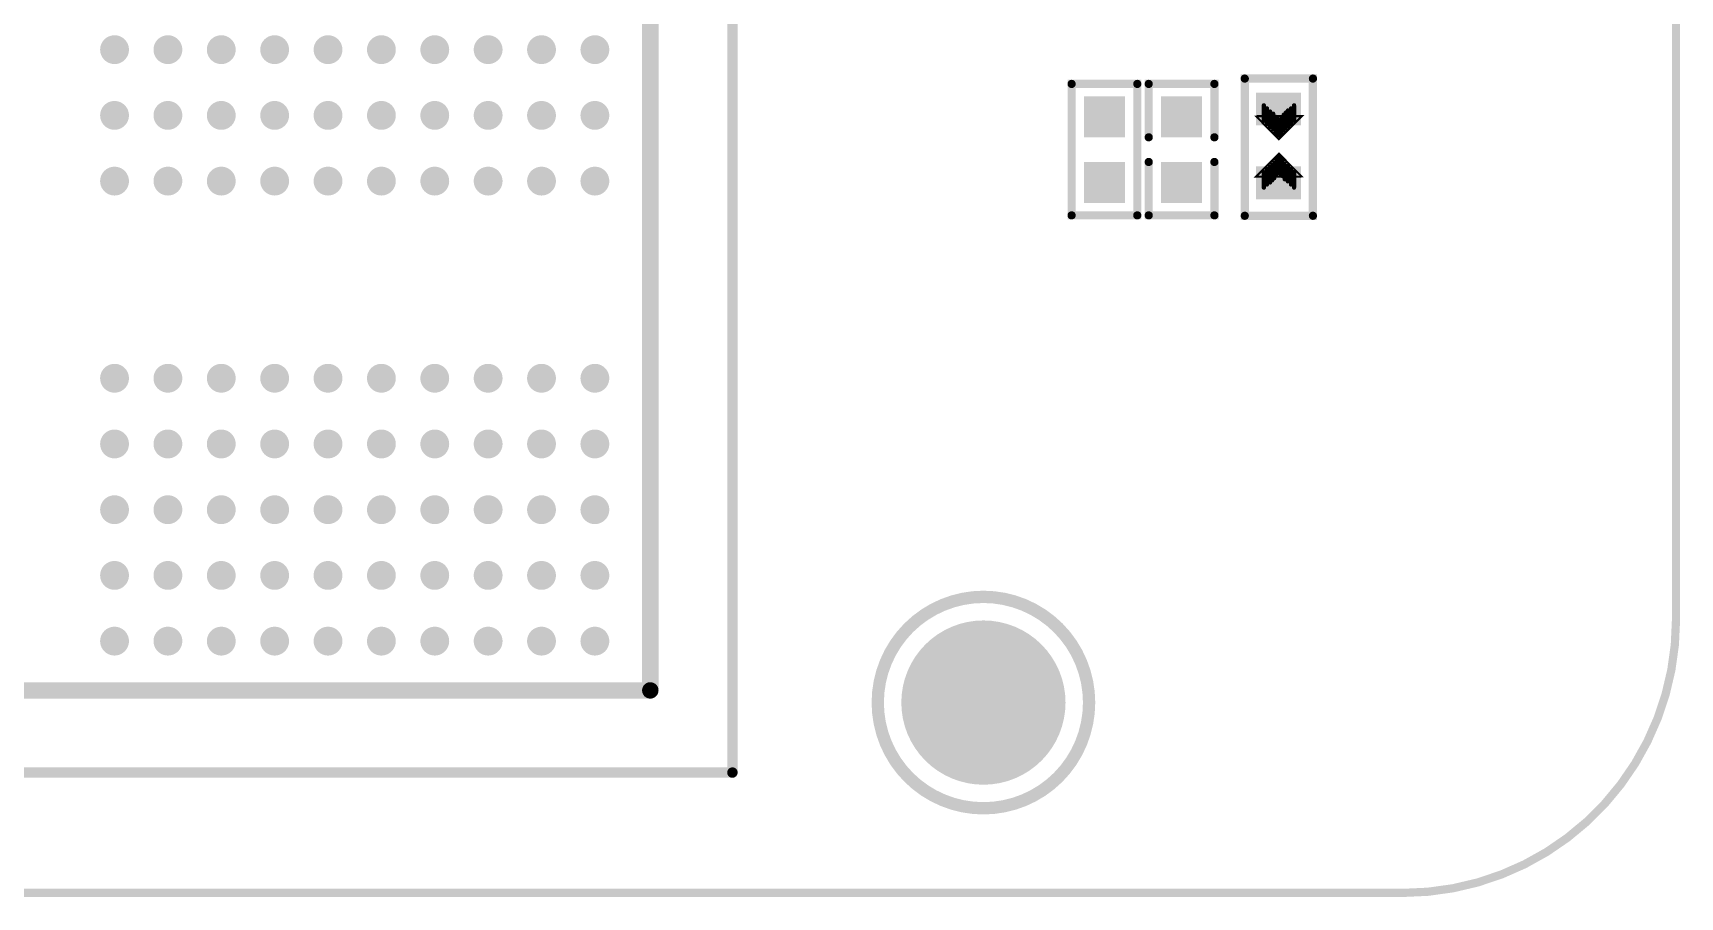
# Model space of a CAD drawing. Extents: x 109.4 to 149.6, y 97.5 to 152.5.
# Drawn here: x 129.52 to 149.58, y 97.46 to 107.98 of the extents above; entities that cross this region are included whole.
import ezdxf

# ---------------------------------------------------------------- set-up
doc = ezdxf.new("R2010")
doc.units = 0
doc.header["$MEASUREMENT"] = 0
doc.linetypes.add('TRMIDX_0', pattern=[2, 1, 1])
doc.linetypes.add('TRMIDX_1', pattern=[2, 1, 1])
doc.layers.get('0').update_dxf_attribs({"linetype": 'CONTINUOUS'})
for name, color, linetype in [('BOARD_OUTLINE_00', 254, 'CONTINUOUS'), ('DRIL_PLTE_THRU_01', 3, 'CONTINUOUS'), ('DRIL_PLTE_THRU_02', 171, 'CONTINUOUS'), ('DRIL_PLTE_THRU_03', 34, 'CONTINUOUS'), ('DRIL_PLTE_THRU_04', 1, 'CONTINUOUS'), ('DRIL_PLTE_THRU_05', 171, 'CONTINUOUS'), ('DRIL_PLTE_THRU_06', 136, 'CONTINUOUS'), ('DRIL_PLTE_THRU_07', 216, 'CONTINUOUS'), ('DRIL_PLTE_THRU_08', 2, 'CONTINUOUS'), ('DRIL_PLTE_THRU_09', 6, 'CONTINUOUS'), ('DRIL_PLTE_THRU_10', 106, 'CONTINUOUS'), ('DRIL_PLTE_THRU_11', 171, 'CONTINUOUS'), ('DRIL_PLTE_THRU_12', 176, 'CONTINUOUS'), ('PADS_BOT', 5, 'CONTINUOUS'), ('PADS_INNER', 96, 'CONTINUOUS'), ('PADS_TOP', 96, 'CONTINUOUS'), ('PADS_XR_121', 254, 'CONTINUOUS'), ('PADS_XR_122', 96, 'CONTINUOUS'), ('PADS_XR_123', 3, 'CONTINUOUS'), ('PADS_XR_128', 255, 'CONTINUOUS'), ('PART_TOP_2DLINE_00', 254, 'CONTINUOUS'), ('PART_TOP_2DLINE_126', 253, 'CONTINUOUS'), ('PART_TOP_COPPER_01', 254, 'CONTINUOUS'), ('PART_TOP_COPPER_121', 254, 'CONTINUOUS'), ('PART_TOP_CUTOUT_01', 254, 'CONTINUOUS')]:
    doc.layers.add(name, color=color, linetype=linetype)

# ---------------------------------------------------------------- blocks, each defined once
blk = doc.blocks.new('BOARD_1')
at = {"layer": 'BOARD_OUTLINE_00', "const_width": 0.1}
blk.add_lwpolyline([(7.043, -3.358, 0.414214), (3.696, -6.706), (3.696, -55.29, 0.414214), (6.744, -58.338), (40.389, -58.338, 0.414214), (43.716, -55.012), (43.716, -6.664, 0.414214), (40.41, -3.358)], format="xyb", close=True, dxfattribs=at)
blk = doc.blocks.new('SMOOTH_0$100076')
at = {"const_width": 0.05}
blk.add_lwpolyline([(-0.025, 0, 1), (0.025, 0, 1)], format="xyb", close=True, dxfattribs=at)
blk = doc.blocks.new('PART_BODY_TOP_728')
at = {"layer": 'PART_TOP_2DLINE_126', "const_width": 0.1}
for points in [[(-0.15, 0.4), (-0.8, 0.4), (-0.8, -0.4), (-0.15, -0.4)], [(0.15, -0.4), (0.8, -0.4), (0.8, 0.4), (0.15, 0.4)]]:
    blk.add_lwpolyline(points, dxfattribs=at)
at = {"layer": 'PART_TOP_2DLINE_126'}
for p in [(-0.8, 0.4), (-0.15, 0.4), (0.15, 0.4), (0.8, 0.4), (-0.8, -0.4), (-0.15, -0.4), (0.15, -0.4), (0.8, -0.4)]:
    blk.add_blockref('SMOOTH_0$100076', p, dxfattribs=at)
blk = doc.blocks.new('DRIL_HOLE_0')
blk.add_lwpolyline([(0, 0, 1), (0, 0, 1)], format="xyb", close=True)
blk = doc.blocks.new('PAD_0')
blk.add_lwpolyline([(0, 0, 1), (0, 0, 1)], format="xyb", close=True)
blk = doc.blocks.new('PAD_13')
at = {"const_width": 0.5}
blk.add_lwpolyline([(-0.25, 0), (0.25, 0)], dxfattribs=at)
blk = doc.blocks.new('STK_TOP_11')
at = {"layer": 'DRIL_PLTE_THRU_01'}
blk.add_blockref('DRIL_HOLE_0', (0, 0), dxfattribs=at)
at = {"layer": 'DRIL_PLTE_THRU_02'}
blk.add_blockref('DRIL_HOLE_0', (0, 0), dxfattribs=at)
at = {"layer": 'DRIL_PLTE_THRU_03'}
blk.add_blockref('DRIL_HOLE_0', (0, 0), dxfattribs=at)
at = {"layer": 'DRIL_PLTE_THRU_04'}
blk.add_blockref('DRIL_HOLE_0', (0, 0), dxfattribs=at)
at = {"layer": 'DRIL_PLTE_THRU_05'}
blk.add_blockref('DRIL_HOLE_0', (0, 0), dxfattribs=at)
at = {"layer": 'DRIL_PLTE_THRU_06'}
blk.add_blockref('DRIL_HOLE_0', (0, 0), dxfattribs=at)
at = {"layer": 'DRIL_PLTE_THRU_07'}
blk.add_blockref('DRIL_HOLE_0', (0, 0), dxfattribs=at)
at = {"layer": 'DRIL_PLTE_THRU_08'}
blk.add_blockref('DRIL_HOLE_0', (0, 0), dxfattribs=at)
at = {"layer": 'DRIL_PLTE_THRU_09'}
blk.add_blockref('DRIL_HOLE_0', (0, 0), dxfattribs=at)
at = {"layer": 'DRIL_PLTE_THRU_10'}
blk.add_blockref('DRIL_HOLE_0', (0, 0), dxfattribs=at)
at = {"layer": 'DRIL_PLTE_THRU_11'}
blk.add_blockref('DRIL_HOLE_0', (0, 0), dxfattribs=at)
at = {"layer": 'DRIL_PLTE_THRU_12'}
blk.add_blockref('DRIL_HOLE_0', (0, 0), dxfattribs=at)
at = {"layer": 'PADS_BOT'}
blk.add_blockref('PAD_0', (0, 0), dxfattribs=at)
at = {"layer": 'PADS_INNER'}
blk.add_blockref('PAD_0', (0, 0), dxfattribs=at)
at = {"layer": 'PADS_TOP'}
blk.add_blockref('PAD_13', (0, 0), dxfattribs=at)
blk = doc.blocks.new('SYM_TOP_30')
for name, p in [('PART_BODY_TOP_728', (0, 0)), ('STK_TOP_11', (-0.4, 0)), ('STK_TOP_11', (0.4, 0))]:
    blk.add_blockref(name, p)
blk = doc.blocks.new('PART_TOP_269')
blk.add_blockref('SYM_TOP_30', (0, 0))
blk = doc.blocks.new('SMOOTH_0$0254')
at = {"const_width": 0.0127}
blk.add_lwpolyline([(-0.00635, 0, 1), (0.00635, 0, 1)], format="xyb", close=True, dxfattribs=at)
blk = doc.blocks.new('SMOOTH_0$0508')
at = {"const_width": 0.0254}
blk.add_lwpolyline([(-0.0127, 0, 1), (0.0127, 0, 1)], format="xyb", close=True, dxfattribs=at)
blk = doc.blocks.new('SMOOTH_0$1')
at = {"const_width": 0.05}
blk.add_lwpolyline([(-0.025, 0, 1), (0.025, 0, 1)], format="xyb", close=True, dxfattribs=at)
blk = doc.blocks.new('PART_BODY_TOP_730')
at = {"layer": 'PART_TOP_2DLINE_126', "const_width": 0.1}
blk.add_lwpolyline([(0.85, -0.41), (0.85, 0.42), (-0.82, 0.42), (-0.82, -0.41)], close=True, dxfattribs=at)
at = {"layer": 'PART_TOP_COPPER_01', "linetype": 'TRMIDX_0', "const_width": 0.0508}
for points in [[(-0.3048, 0.1905), (-0.4953, 0.1905)], [(-0.2667, 0.1524), (-0.4572, 0.1524)], [(-0.2413, 0.1143), (-0.4318, 0.1143)], [(-0.2159, 0.0889), (-0.4064, 0.0889)], [(-0.1905, 0.0635), (-0.381, 0.0635)], [(-0.1524, 0.0381), (-0.3429, 0.0381)], [(-0.1397, -0.0127), (-0.3302, -0.0127)], [(-0.127, 0.0127), (-0.3175, 0.0127)], [(-0.3048, -0.1778), (-0.4953, -0.1778)], [(-0.2667, -0.1397), (-0.4572, -0.1397)], [(-0.2286, -0.1016), (-0.4191, -0.1016)], [(-0.2032, -0.0635), (-0.3937, -0.0635)], [(-0.1651, -0.0381), (-0.3556, -0.0381)]]:
    blk.add_lwpolyline(points, dxfattribs=at)
at = {"layer": 'PART_TOP_COPPER_01', "linetype": 'TRMIDX_0', "const_width": 0.0254}
for points in [[(-0.3556, -0.2667), (-0.08255, 0.00635), (-0.36195, 0.28575), (-0.36195, -0.254), (-0.3556, -0.254)], [(-0.3048, -0.1651), (-0.1397, 0), (-0.31115, 0.17145), (-0.31115, -0.1524), (-0.3048, -0.1524)]]:
    blk.add_lwpolyline(points, close=True, dxfattribs=at)
at = {"layer": 'PART_TOP_COPPER_01', "linetype": 'TRMIDX_1', "const_width": 0.0254}
for points in [[(0.3683, 0.2794), (0.09525, 0.00635), (0.37465, -0.27305), (0.37465, 0.2667), (0.3683, 0.2667)], [(0.3175, 0.1778), (0.1524, 0.0127), (0.32385, -0.15875), (0.32385, 0.1651), (0.3175, 0.1651)]]:
    blk.add_lwpolyline(points, close=True, dxfattribs=at)
at = {"layer": 'PART_TOP_COPPER_01', "linetype": 'TRMIDX_1', "const_width": 0.0508}
for points in [[(0.3175, 0.1905), (0.508, 0.1905)], [(0.1397, 0), (0.3302, 0)], [(0.1524, 0.0254), (0.3429, 0.0254)], [(0.1651, -0.0254), (0.3556, -0.0254)], [(0.1778, 0.0508), (0.3683, 0.0508)], [(0.2159, 0.0762), (0.4064, 0.0762)], [(0.2413, 0.1143), (0.4318, 0.1143)], [(0.2794, 0.1524), (0.4699, 0.1524)], [(0.2032, -0.0508), (0.3937, -0.0508)], [(0.2286, -0.0762), (0.4191, -0.0762)], [(0.254, -0.1016), (0.4445, -0.1016)], [(0.2794, -0.1397), (0.4699, -0.1397)], [(0.3175, -0.1778), (0.508, -0.1778)]]:
    blk.add_lwpolyline(points, dxfattribs=at)
at = {"layer": 'PART_TOP_2DLINE_126'}
for p in [(-0.82, 0.42), (0.85, 0.42), (-0.82, -0.41), (0.85, -0.41)]:
    blk.add_blockref('SMOOTH_0$1', p, dxfattribs=at)
at = {"layer": 'PART_TOP_COPPER_01'}
for name, p in [('SMOOTH_0$0508', (-0.4953, 0.1905)), ('SMOOTH_0$0254', (-0.36195, 0.28575)), ('SMOOTH_0$0508', (-0.3048, 0.1905)), ('SMOOTH_0$0508', (0.3175, 0.1905)), ('SMOOTH_0$0254', (0.3683, 0.2794)), ('SMOOTH_0$0254', (0.3683, 0.2667)), ('SMOOTH_0$0254', (0.37465, 0.2667)), ('SMOOTH_0$0508', (0.508, 0.1905)), ('SMOOTH_0$0508', (-0.4572, 0.1524)), ('SMOOTH_0$0508', (-0.4318, 0.1143)), ('SMOOTH_0$0508', (-0.4064, 0.0889)), ('SMOOTH_0$0508', (-0.381, 0.0635)), ('SMOOTH_0$0508', (-0.3429, 0.0381)), ('SMOOTH_0$0508', (-0.3302, -0.0127)), ('SMOOTH_0$0508', (-0.3175, 0.0127)), ('SMOOTH_0$0254', (-0.31115, 0.17145)), ('SMOOTH_0$0508', (-0.2667, 0.1524)), ('SMOOTH_0$0508', (-0.2413, 0.1143)), ('SMOOTH_0$0508', (-0.2159, 0.0889)), ('SMOOTH_0$0508', (-0.1905, 0.0635)), ('SMOOTH_0$0508', (-0.1524, 0.0381)), ('SMOOTH_0$0508', (-0.1397, -0.0127)), ('SMOOTH_0$0508', (-0.127, 0.0127)), ('SMOOTH_0$0254', (-0.1397, 0)), ('SMOOTH_0$0254', (-0.08255, 0.00635)), ('SMOOTH_0$0254', (0.09525, 0.00635)), ('SMOOTH_0$0508', (0.1397, 0)), ('SMOOTH_0$0508', (0.1524, 0.0254)), ('SMOOTH_0$0254', (0.1524, 0.0127)), ('SMOOTH_0$0508', (0.1651, -0.0254)), ('SMOOTH_0$0508', (0.1778, 0.0508)), ('SMOOTH_0$0508', (0.2159, 0.0762)), ('SMOOTH_0$0508', (0.2413, 0.1143)), ('SMOOTH_0$0508', (0.2794, 0.1524)), ('SMOOTH_0$0254', (0.3175, 0.1778)), ('SMOOTH_0$0254', (0.3175, 0.1651)), ('SMOOTH_0$0508', (0.3302, 0)), ('SMOOTH_0$0254', (0.32385, 0.1651)), ('SMOOTH_0$0508', (0.3429, 0.0254)), ('SMOOTH_0$0508', (0.3556, -0.0254)), ('SMOOTH_0$0508', (0.3683, 0.0508)), ('SMOOTH_0$0508', (0.4064, 0.0762)), ('SMOOTH_0$0508', (0.4318, 0.1143)), ('SMOOTH_0$0508', (0.4699, 0.1524)), ('SMOOTH_0$0508', (-0.4953, -0.1778)), ('SMOOTH_0$0508', (-0.4572, -0.1397)), ('SMOOTH_0$0508', (-0.4191, -0.1016)), ('SMOOTH_0$0508', (-0.3937, -0.0635)), ('SMOOTH_0$0508', (-0.3556, -0.0381)), ('SMOOTH_0$0508', (-0.3048, -0.1778)), ('SMOOTH_0$0254', (-0.31115, -0.1524)), ('SMOOTH_0$0254', (-0.3048, -0.1524)), ('SMOOTH_0$0254', (-0.3048, -0.1651)), ('SMOOTH_0$0508', (-0.2667, -0.1397)), ('SMOOTH_0$0508', (-0.2286, -0.1016)), ('SMOOTH_0$0508', (-0.2032, -0.0635)), ('SMOOTH_0$0508', (-0.1651, -0.0381)), ('SMOOTH_0$0508', (0.2032, -0.0508)), ('SMOOTH_0$0508', (0.2286, -0.0762)), ('SMOOTH_0$0508', (0.254, -0.1016)), ('SMOOTH_0$0508', (0.2794, -0.1397)), ('SMOOTH_0$0508', (0.3175, -0.1778)), ('SMOOTH_0$0254', (0.32385, -0.15875)), ('SMOOTH_0$0508', (0.3937, -0.0508)), ('SMOOTH_0$0508', (0.4191, -0.0762)), ('SMOOTH_0$0508', (0.4445, -0.1016)), ('SMOOTH_0$0508', (0.4699, -0.1397)), ('SMOOTH_0$0508', (0.508, -0.1778)), ('SMOOTH_0$0254', (-0.36195, -0.254)), ('SMOOTH_0$0254', (-0.3556, -0.254)), ('SMOOTH_0$0254', (-0.3556, -0.2667)), ('SMOOTH_0$0254', (0.37465, -0.27305))]:
    blk.add_blockref(name, p, dxfattribs=at)
blk = doc.blocks.new('PAD_15')
at = {"const_width": 0.4}
blk.add_lwpolyline([(-0.275, 0), (0.275, 0)], dxfattribs=at)
blk = doc.blocks.new('STK_TOP_32')
at = {"layer": 'DRIL_PLTE_THRU_01'}
blk.add_blockref('DRIL_HOLE_0', (0, 0), dxfattribs=at)
at = {"layer": 'DRIL_PLTE_THRU_02'}
blk.add_blockref('DRIL_HOLE_0', (0, 0), dxfattribs=at)
at = {"layer": 'DRIL_PLTE_THRU_03'}
blk.add_blockref('DRIL_HOLE_0', (0, 0), dxfattribs=at)
at = {"layer": 'DRIL_PLTE_THRU_04'}
blk.add_blockref('DRIL_HOLE_0', (0, 0), dxfattribs=at)
at = {"layer": 'DRIL_PLTE_THRU_05'}
blk.add_blockref('DRIL_HOLE_0', (0, 0), dxfattribs=at)
at = {"layer": 'DRIL_PLTE_THRU_06'}
blk.add_blockref('DRIL_HOLE_0', (0, 0), dxfattribs=at)
at = {"layer": 'DRIL_PLTE_THRU_07'}
blk.add_blockref('DRIL_HOLE_0', (0, 0), dxfattribs=at)
at = {"layer": 'DRIL_PLTE_THRU_08'}
blk.add_blockref('DRIL_HOLE_0', (0, 0), dxfattribs=at)
at = {"layer": 'DRIL_PLTE_THRU_09'}
blk.add_blockref('DRIL_HOLE_0', (0, 0), dxfattribs=at)
at = {"layer": 'DRIL_PLTE_THRU_10'}
blk.add_blockref('DRIL_HOLE_0', (0, 0), dxfattribs=at)
at = {"layer": 'DRIL_PLTE_THRU_11'}
blk.add_blockref('DRIL_HOLE_0', (0, 0), dxfattribs=at)
at = {"layer": 'DRIL_PLTE_THRU_12'}
blk.add_blockref('DRIL_HOLE_0', (0, 0), dxfattribs=at)
at = {"layer": 'PADS_BOT'}
blk.add_blockref('PAD_0', (0, 0), dxfattribs=at)
at = {"layer": 'PADS_INNER'}
blk.add_blockref('PAD_0', (0, 0), dxfattribs=at)
at = {"layer": 'PADS_TOP', "rotation": 90}
blk.add_blockref('PAD_15', (0, 0), dxfattribs=at)
blk = doc.blocks.new('SYM_TOP_32')
for name, p in [('PART_BODY_TOP_730', (0, 0)), ('STK_TOP_32', (-0.45, 0)), ('STK_TOP_32', (0.45, 0))]:
    blk.add_blockref(name, p)
blk = doc.blocks.new('PART_TOP_307')
blk.add_blockref('SYM_TOP_32', (0, 0))
blk = doc.blocks.new('PART_BODY_TOP_6')
at = {"layer": 'PART_TOP_COPPER_121', "const_width": 1}
blk.add_lwpolyline([(0.5, 0, 1), (-0.5, 0, 1)], format="xyb", close=True, dxfattribs=at)
at = {"layer": 'PART_TOP_CUTOUT_01', "const_width": 0.15}
blk.add_lwpolyline([(-1.287, 0, 1), (1.287, 0, 1)], format="xyb", close=True, dxfattribs=at)
blk = doc.blocks.new('PAD_20')
at = {"const_width": 0.5}
blk.add_lwpolyline([(0, -0.25, 1), (0, 0.25, 1)], format="xyb", close=True, dxfattribs=at)
blk = doc.blocks.new('STK_TOP_16')
at = {"layer": 'DRIL_PLTE_THRU_01'}
blk.add_blockref('DRIL_HOLE_0', (0, 0), dxfattribs=at)
at = {"layer": 'DRIL_PLTE_THRU_02'}
blk.add_blockref('DRIL_HOLE_0', (0, 0), dxfattribs=at)
at = {"layer": 'DRIL_PLTE_THRU_03'}
blk.add_blockref('DRIL_HOLE_0', (0, 0), dxfattribs=at)
at = {"layer": 'DRIL_PLTE_THRU_04'}
blk.add_blockref('DRIL_HOLE_0', (0, 0), dxfattribs=at)
at = {"layer": 'DRIL_PLTE_THRU_05'}
blk.add_blockref('DRIL_HOLE_0', (0, 0), dxfattribs=at)
at = {"layer": 'DRIL_PLTE_THRU_06'}
blk.add_blockref('DRIL_HOLE_0', (0, 0), dxfattribs=at)
at = {"layer": 'DRIL_PLTE_THRU_07'}
blk.add_blockref('DRIL_HOLE_0', (0, 0), dxfattribs=at)
at = {"layer": 'DRIL_PLTE_THRU_08'}
blk.add_blockref('DRIL_HOLE_0', (0, 0), dxfattribs=at)
at = {"layer": 'DRIL_PLTE_THRU_09'}
blk.add_blockref('DRIL_HOLE_0', (0, 0), dxfattribs=at)
at = {"layer": 'DRIL_PLTE_THRU_10'}
blk.add_blockref('DRIL_HOLE_0', (0, 0), dxfattribs=at)
at = {"layer": 'DRIL_PLTE_THRU_11'}
blk.add_blockref('DRIL_HOLE_0', (0, 0), dxfattribs=at)
at = {"layer": 'DRIL_PLTE_THRU_12'}
blk.add_blockref('DRIL_HOLE_0', (0, 0), dxfattribs=at)
at = {"layer": 'PADS_BOT'}
blk.add_blockref('PAD_0', (0, 0), dxfattribs=at)
at = {"layer": 'PADS_INNER'}
blk.add_blockref('PAD_0', (0, 0), dxfattribs=at)
at = {"layer": 'PADS_TOP'}
blk.add_blockref('PAD_20', (0, 0), dxfattribs=at)
blk = doc.blocks.new('SYM_TOP_14')
for name in ['PART_BODY_TOP_6', 'STK_TOP_16']:
    blk.add_blockref(name, (0, 0))
blk = doc.blocks.new('PART_TOP_335')
blk.add_blockref('SYM_TOP_14', (0, 0))
blk = doc.blocks.new('PART_BODY_TOP_739')
at = {"layer": 'PART_TOP_2DLINE_126', "const_width": 0.1}
blk.add_lwpolyline([(-0.8, 0.4), (0.8, 0.4), (0.8, -0.4), (-0.8, -0.4)], close=True, dxfattribs=at)
at = {"layer": 'PART_TOP_2DLINE_126'}
for p in [(-0.8, 0.4), (0.8, 0.4), (-0.8, -0.4), (0.8, -0.4)]:
    blk.add_blockref('SMOOTH_0$1', p, dxfattribs=at)
blk = doc.blocks.new('SYM_TOP_41')
for name, p in [('PART_BODY_TOP_739', (0, 0)), ('STK_TOP_11', (-0.4, 0)), ('STK_TOP_11', (0.4, 0))]:
    blk.add_blockref(name, p)
blk = doc.blocks.new('PART_TOP_586')
blk.add_blockref('SYM_TOP_41', (0, 0))
blk = doc.blocks.new('SMOOTH_0$127')
at = {"const_width": 0.0635}
blk.add_lwpolyline([(-0.03175, 0, 1), (0.03175, 0, 1)], format="xyb", close=True, dxfattribs=at)
blk = doc.blocks.new('SMOOTH_0$199898')
at = {"const_width": 0.099949}
blk.add_lwpolyline([(-0.049974, 0, 1), (0.049974, 0, 1)], format="xyb", close=True, dxfattribs=at)
blk = doc.blocks.new('PART_BODY_TOP_743')
at = {"layer": 'PART_TOP_2DLINE_00'}
for points, const_width in [([(-6.604, 9.906), (-7.366, 9.144)], 0.127), ([(-6, 8.5), (-6.604, 9.906)], 0.127), ([(-7.366, 9.144), (-5.969, 8.509)], 0.127), ([(-5.312, 8.5), (-6.002, 7.81)], 0.127), ([(6, 8.5), (-5.312, 8.5)], 0.127), ([(6, -8.5), (6, 8.5)], 0.127), ([(-6.002, 7.81), (-6.002, 7.43)], 0.127), ([(-6, 7.709), (-6, -8.5)], 0.127), ([(-5, 7.5), (5, 7.5)], 0.2), ([(-5, -7.5), (-5, 7.5)], 0.2), ([(5, 7.5), (5, -7.5)], 0.2), ([(5, -7.5), (-5, -7.5)], 0.2), ([(-6, -8.5), (6, -8.5)], 0.127)]:
    blk.add_lwpolyline(points, dxfattribs=dict(at, const_width=const_width))
for name, p in [('SMOOTH_0$127', (-6.604, 9.906)), ('SMOOTH_0$127', (-6.604, 9.906)), ('SMOOTH_0$127', (-7.366, 9.144)), ('SMOOTH_0$127', (-7.366, 9.144)), ('SMOOTH_0$127', (-6, 8.5)), ('SMOOTH_0$127', (-5.969, 8.509)), ('SMOOTH_0$127', (-5.312, 8.5)), ('SMOOTH_0$127', (-5.312, 8.5)), ('SMOOTH_0$127', (6, 8.5)), ('SMOOTH_0$127', (6, 8.5)), ('SMOOTH_0$127', (-6.002, 7.81)), ('SMOOTH_0$127', (-6.002, 7.81)), ('SMOOTH_0$127', (-6, 7.709)), ('SMOOTH_0$127', (-6.002, 7.43)), ('SMOOTH_0$199898', (-5, 7.5)), ('SMOOTH_0$199898', (-5, 7.5)), ('SMOOTH_0$199898', (5, 7.5)), ('SMOOTH_0$199898', (5, 7.5)), ('SMOOTH_0$199898', (-5, -7.5)), ('SMOOTH_0$199898', (-5, -7.5)), ('SMOOTH_0$199898', (5, -7.5)), ('SMOOTH_0$199898', (5, -7.5)), ('SMOOTH_0$127', (-6, -8.5)), ('SMOOTH_0$127', (-6, -8.5)), ('SMOOTH_0$127', (6, -8.5)), ('SMOOTH_0$127', (6, -8.5))]:
    blk.add_blockref(name, p, dxfattribs=at)
blk = doc.blocks.new('PAD_26')
at = {"const_width": 0.175}
blk.add_lwpolyline([(0, -0.088, 1), (0, 0.088, 1)], format="xyb", close=True, dxfattribs=at)
blk = doc.blocks.new('PAD_27')
at = {"const_width": 0.15}
blk.add_lwpolyline([(0, -0.075, 1), (0, 0.075, 1)], format="xyb", close=True, dxfattribs=at)
blk = doc.blocks.new('STK_TOP_26')
at = {"layer": 'DRIL_PLTE_THRU_01'}
blk.add_blockref('DRIL_HOLE_0', (0, 0), dxfattribs=at)
at = {"layer": 'DRIL_PLTE_THRU_02'}
blk.add_blockref('DRIL_HOLE_0', (0, 0), dxfattribs=at)
at = {"layer": 'DRIL_PLTE_THRU_03'}
blk.add_blockref('DRIL_HOLE_0', (0, 0), dxfattribs=at)
at = {"layer": 'DRIL_PLTE_THRU_04'}
blk.add_blockref('DRIL_HOLE_0', (0, 0), dxfattribs=at)
at = {"layer": 'DRIL_PLTE_THRU_05'}
blk.add_blockref('DRIL_HOLE_0', (0, 0), dxfattribs=at)
at = {"layer": 'DRIL_PLTE_THRU_06'}
blk.add_blockref('DRIL_HOLE_0', (0, 0), dxfattribs=at)
at = {"layer": 'DRIL_PLTE_THRU_07'}
blk.add_blockref('DRIL_HOLE_0', (0, 0), dxfattribs=at)
at = {"layer": 'DRIL_PLTE_THRU_08'}
blk.add_blockref('DRIL_HOLE_0', (0, 0), dxfattribs=at)
at = {"layer": 'DRIL_PLTE_THRU_09'}
blk.add_blockref('DRIL_HOLE_0', (0, 0), dxfattribs=at)
at = {"layer": 'DRIL_PLTE_THRU_10'}
blk.add_blockref('DRIL_HOLE_0', (0, 0), dxfattribs=at)
at = {"layer": 'DRIL_PLTE_THRU_11'}
blk.add_blockref('DRIL_HOLE_0', (0, 0), dxfattribs=at)
at = {"layer": 'DRIL_PLTE_THRU_12'}
blk.add_blockref('DRIL_HOLE_0', (0, 0), dxfattribs=at)
at = {"layer": 'PADS_BOT'}
blk.add_blockref('PAD_0', (0, 0), dxfattribs=at)
at = {"layer": 'PADS_INNER'}
blk.add_blockref('PAD_0', (0, 0), dxfattribs=at)
at = {"layer": 'PADS_TOP'}
blk.add_blockref('PAD_27', (0, 0), dxfattribs=at)
at = {"layer": 'PADS_XR_121'}
blk.add_blockref('PAD_26', (0, 0), dxfattribs=at)
at = {"layer": 'PADS_XR_122'}
blk.add_blockref('PAD_0', (0, 0), dxfattribs=at)
at = {"layer": 'PADS_XR_123'}
blk.add_blockref('PAD_27', (0, 0), dxfattribs=at)
at = {"layer": 'PADS_XR_128'}
blk.add_blockref('PAD_0', (0, 0), dxfattribs=at)
blk = doc.blocks.new('SYM_TOP_45')
for name, p in [('PART_BODY_TOP_743', (0, 0)), ('STK_TOP_26', (-4.4, 6.825)), ('STK_TOP_26', (-3.6, 6.825)), ('STK_TOP_26', (-2.8, 6.825)), ('STK_TOP_26', (-2, 6.825)), ('STK_TOP_26', (-1.2, 6.825)), ('STK_TOP_26', (1.2, 6.825)), ('STK_TOP_26', (2, 6.825)), ('STK_TOP_26', (2.8, 6.825)), ('STK_TOP_26', (3.6, 6.825)), ('STK_TOP_26', (4.4, 6.825)), ('STK_TOP_26', (-4.4, 6.175)), ('STK_TOP_26', (-3.6, 6.175)), ('STK_TOP_26', (-2.8, 6.175)), ('STK_TOP_26', (-2, 6.175)), ('STK_TOP_26', (-1.2, 6.175)), ('STK_TOP_26', (1.2, 6.175)), ('STK_TOP_26', (2, 6.175)), ('STK_TOP_26', (2.8, 6.175)), ('STK_TOP_26', (3.6, 6.175)), ('STK_TOP_26', (4.4, 6.175)), ('STK_TOP_26', (-4.4, 5.525)), ('STK_TOP_26', (-3.6, 5.525)), ('STK_TOP_26', (-2.8, 5.525)), ('STK_TOP_26', (-2, 5.525)), ('STK_TOP_26', (-1.2, 5.525)), ('STK_TOP_26', (1.2, 5.525)), ('STK_TOP_26', (2, 5.525)), ('STK_TOP_26', (2.8, 5.525)), ('STK_TOP_26', (3.6, 5.525)), ('STK_TOP_26', (4.4, 5.525)), ('STK_TOP_26', (-4.4, 4.875)), ('STK_TOP_26', (-3.6, 4.875)), ('STK_TOP_26', (-2.8, 4.875)), ('STK_TOP_26', (-2, 4.875)), ('STK_TOP_26', (-1.2, 4.875)), ('STK_TOP_26', (1.2, 4.875)), ('STK_TOP_26', (2, 4.875)), ('STK_TOP_26', (2.8, 4.875)), ('STK_TOP_26', (3.6, 4.875)), ('STK_TOP_26', (4.4, 4.875)), ('STK_TOP_26', (-4.4, 4.225)), ('STK_TOP_26', (-3.6, 4.225)), ('STK_TOP_26', (-2.8, 4.225)), ('STK_TOP_26', (-2, 4.225)), ('STK_TOP_26', (-1.2, 4.225)), ('STK_TOP_26', (1.2, 4.225)), ('STK_TOP_26', (2, 4.225)), ('STK_TOP_26', (2.8, 4.225)), ('STK_TOP_26', (3.6, 4.225)), ('STK_TOP_26', (4.4, 4.225)), ('STK_TOP_26', (-4.4, 3.575)), ('STK_TOP_26', (-3.6, 3.575)), ('STK_TOP_26', (-2.8, 3.575)), ('STK_TOP_26', (-2, 3.575)), ('STK_TOP_26', (-1.2, 3.575)), ('STK_TOP_26', (1.2, 3.575)), ('STK_TOP_26', (2, 3.575)), ('STK_TOP_26', (2.8, 3.575)), ('STK_TOP_26', (3.6, 3.575)), ('STK_TOP_26', (4.4, 3.575)), ('STK_TOP_26', (-4.4, 2.925)), ('STK_TOP_26', (-3.6, 2.925)), ('STK_TOP_26', (-2.8, 2.925)), ('STK_TOP_26', (-2, 2.925)), ('STK_TOP_26', (-1.2, 2.925)), ('STK_TOP_26', (1.2, 2.925)), ('STK_TOP_26', (2, 2.925)), ('STK_TOP_26', (2.8, 2.925)), ('STK_TOP_26', (3.6, 2.925)), ('STK_TOP_26', (4.4, 2.925)), ('STK_TOP_26', (-4.4, 2.275)), ('STK_TOP_26', (-3.6, 2.275)), ('STK_TOP_26', (-2.8, 2.275)), ('STK_TOP_26', (-2, 2.275)), ('STK_TOP_26', (-1.2, 2.275)), ('STK_TOP_26', (1.2, 2.275)), ('STK_TOP_26', (2, 2.275)), ('STK_TOP_26', (2.8, 2.275)), ('STK_TOP_26', (3.6, 2.275)), ('STK_TOP_26', (4.4, 2.275)), ('STK_TOP_26', (-4.4, 1.625)), ('STK_TOP_26', (-3.6, 1.625)), ('STK_TOP_26', (-2.8, 1.625)), ('STK_TOP_26', (-2, 1.625)), ('STK_TOP_26', (-1.2, 1.625)), ('STK_TOP_26', (1.2, 1.625)), ('STK_TOP_26', (2, 1.625)), ('STK_TOP_26', (2.8, 1.625)), ('STK_TOP_26', (3.6, 1.625)), ('STK_TOP_26', (4.4, 1.625)), ('STK_TOP_26', (-4.4, 0.975)), ('STK_TOP_26', (-3.6, 0.975)), ('STK_TOP_26', (-2.8, 0.975)), ('STK_TOP_26', (-2, 0.975)), ('STK_TOP_26', (-1.2, 0.975)), ('STK_TOP_26', (1.2, 0.975)), ('STK_TOP_26', (2, 0.975)), ('STK_TOP_26', (2.8, 0.975)), ('STK_TOP_26', (3.6, 0.975)), ('STK_TOP_26', (4.4, 0.975)), ('STK_TOP_26', (-4.4, -0.975)), ('STK_TOP_26', (-3.6, -0.975)), ('STK_TOP_26', (-2.8, -0.975)), ('STK_TOP_26', (-2, -0.975)), ('STK_TOP_26', (-1.2, -0.975)), ('STK_TOP_26', (1.2, -0.975)), ('STK_TOP_26', (2, -0.975)), ('STK_TOP_26', (2.8, -0.975)), ('STK_TOP_26', (3.6, -0.975)), ('STK_TOP_26', (4.4, -0.975)), ('STK_TOP_26', (-4.4, -1.625)), ('STK_TOP_26', (-3.6, -1.625)), ('STK_TOP_26', (-2.8, -1.625)), ('STK_TOP_26', (-2, -1.625)), ('STK_TOP_26', (-1.2, -1.625)), ('STK_TOP_26', (1.2, -1.625)), ('STK_TOP_26', (2, -1.625)), ('STK_TOP_26', (2.8, -1.625)), ('STK_TOP_26', (3.6, -1.625)), ('STK_TOP_26', (4.4, -1.625)), ('STK_TOP_26', (-4.4, -2.275)), ('STK_TOP_26', (-3.6, -2.275)), ('STK_TOP_26', (-2.8, -2.275)), ('STK_TOP_26', (-2, -2.275)), ('STK_TOP_26', (-1.2, -2.275)), ('STK_TOP_26', (1.2, -2.275)), ('STK_TOP_26', (2, -2.275)), ('STK_TOP_26', (2.8, -2.275)), ('STK_TOP_26', (3.6, -2.275)), ('STK_TOP_26', (4.4, -2.275)), ('STK_TOP_26', (-4.4, -2.925)), ('STK_TOP_26', (-3.6, -2.925)), ('STK_TOP_26', (-2.8, -2.925)), ('STK_TOP_26', (-2, -2.925)), ('STK_TOP_26', (-1.2, -2.925)), ('STK_TOP_26', (1.2, -2.925)), ('STK_TOP_26', (2, -2.925)), ('STK_TOP_26', (2.8, -2.925)), ('STK_TOP_26', (3.6, -2.925)), ('STK_TOP_26', (4.4, -2.925)), ('STK_TOP_26', (-4.4, -3.575)), ('STK_TOP_26', (-3.6, -3.575)), ('STK_TOP_26', (-2.8, -3.575)), ('STK_TOP_26', (-2, -3.575)), ('STK_TOP_26', (-1.2, -3.575)), ('STK_TOP_26', (1.2, -3.575)), ('STK_TOP_26', (2, -3.575)), ('STK_TOP_26', (2.8, -3.575)), ('STK_TOP_26', (3.6, -3.575)), ('STK_TOP_26', (4.4, -3.575)), ('STK_TOP_26', (-4.4, -4.225)), ('STK_TOP_26', (-3.6, -4.225)), ('STK_TOP_26', (-2.8, -4.225)), ('STK_TOP_26', (-2, -4.225)), ('STK_TOP_26', (-1.2, -4.225)), ('STK_TOP_26', (1.2, -4.225)), ('STK_TOP_26', (2, -4.225)), ('STK_TOP_26', (2.8, -4.225)), ('STK_TOP_26', (3.6, -4.225)), ('STK_TOP_26', (4.4, -4.225)), ('STK_TOP_26', (-4.4, -4.875)), ('STK_TOP_26', (-3.6, -4.875)), ('STK_TOP_26', (-2.8, -4.875)), ('STK_TOP_26', (-2, -4.875)), ('STK_TOP_26', (-1.2, -4.875)), ('STK_TOP_26', (1.2, -4.875)), ('STK_TOP_26', (2, -4.875)), ('STK_TOP_26', (2.8, -4.875)), ('STK_TOP_26', (3.6, -4.875)), ('STK_TOP_26', (4.4, -4.875)), ('STK_TOP_26', (-4.4, -5.525)), ('STK_TOP_26', (-3.6, -5.525)), ('STK_TOP_26', (-2.8, -5.525)), ('STK_TOP_26', (-2, -5.525)), ('STK_TOP_26', (-1.2, -5.525)), ('STK_TOP_26', (1.2, -5.525)), ('STK_TOP_26', (2, -5.525)), ('STK_TOP_26', (2.8, -5.525)), ('STK_TOP_26', (3.6, -5.525)), ('STK_TOP_26', (4.4, -5.525)), ('STK_TOP_26', (-4.4, -6.175)), ('STK_TOP_26', (-3.6, -6.175)), ('STK_TOP_26', (-2.8, -6.175)), ('STK_TOP_26', (-2, -6.175)), ('STK_TOP_26', (-1.2, -6.175)), ('STK_TOP_26', (1.2, -6.175)), ('STK_TOP_26', (2, -6.175)), ('STK_TOP_26', (2.8, -6.175)), ('STK_TOP_26', (3.6, -6.175)), ('STK_TOP_26', (4.4, -6.175)), ('STK_TOP_26', (-4.4, -6.825)), ('STK_TOP_26', (-3.6, -6.825)), ('STK_TOP_26', (-2.8, -6.825)), ('STK_TOP_26', (-2, -6.825)), ('STK_TOP_26', (-1.2, -6.825)), ('STK_TOP_26', (1.2, -6.825)), ('STK_TOP_26', (2, -6.825)), ('STK_TOP_26', (2.8, -6.825)), ('STK_TOP_26', (3.6, -6.825)), ('STK_TOP_26', (4.4, -6.825))]:
    blk.add_blockref(name, p)
blk = doc.blocks.new('PART_TOP_594')
blk.add_blockref('SYM_TOP_45', (0, 0))

msp = doc.modelspace()

# ---------------------------------------------------------------- block references
for name, p in [('BOARD_1', (105.814, 155.847)), ('PART_TOP_335', (141.095, 99.826))]:
    msp.add_blockref(name, p)
for name, p, rotation in [('PART_TOP_594', (129.538, 104.974), 270), ('PART_TOP_586', (142.569, 106.557), 90), ('PART_TOP_269', (143.508, 106.557), 270), ('PART_TOP_307', (144.688, 106.602), 270)]:
    msp.add_blockref(name, p, dxfattribs=dict(rotation=rotation))

doc.saveas('drawing.dxf')
